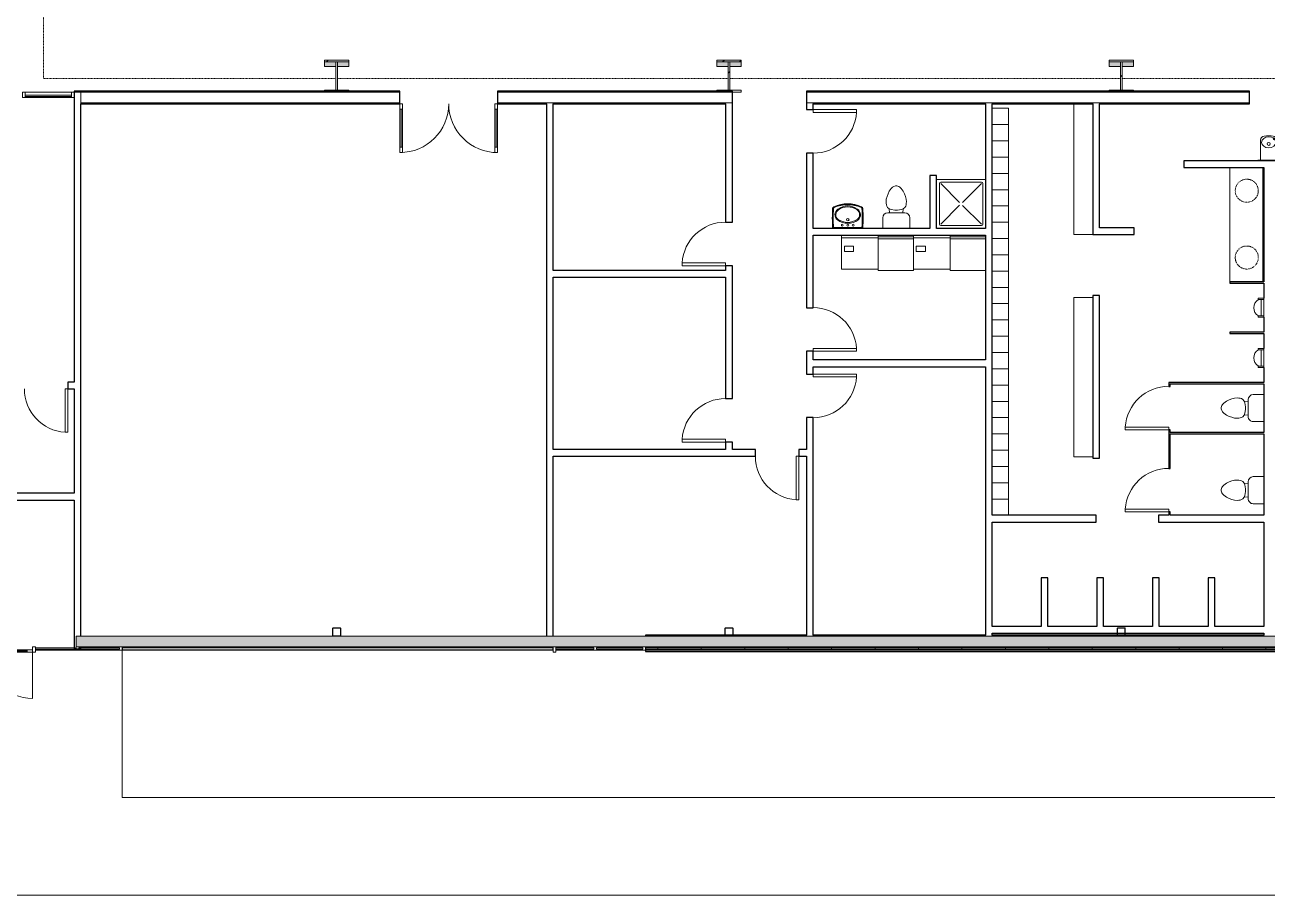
# Model space of a CAD drawing. Header units: inches. Extents: x 20541 to 27285, y -26063 to -19045.
# Drawn here: x 24590 to 25505, y -22952 to -22311 of the extents above; entities that cross this region are included whole.
import ezdxf

# ---------------------------------------------------------------- set-up
doc = ezdxf.new("R2010")
doc.units = ezdxf.units.IN
doc.header["$MEASUREMENT"] = 0
doc.linetypes.add('Dash 1_16_', pattern=[0.125, 0.0625, -0.0625])
doc.linetypes.add('Dash dot dot', pattern=[0.8125, 0.25, -0.1875, 0, -0.1875, 0, -0.1875])
for name, color, linetype, lineweight in [('A-DETL', 90, 'Continuous', 9), ('A-DOOR', 31, 'Continuous', 9), ('A-DOOR-GLAZ', 31, 'Continuous', 15), ('A-GLAZ-CURT', 52, 'Continuous', 9), ('A-GLAZ-CWMG', 51, 'Continuous', 9), ('A-WALL', 113, 'Continuous', 9), ('A-WALL-PATT', 111, 'Continuous', 25), ('C-TOPO', 7, 'Continuous', 9), ('I-FURN', 30, 'Continuous', 9), ('I-WALL', 2, 'Continuous', 9), ('L-SITE-WALL', 31, 'Continuous', 9), ('P-SANR-FIXT', 6, 'Continuous', 9), ('Q-CASE', 31, 'Continuous', 9), ('Q-SPCQ', 91, 'Continuous', 9), ('S-BEAM', 12, 'Continuous', 9), ('S-COLS', 52, 'Continuous', 9)]:
    doc.layers.add(name, color=color, linetype=linetype, lineweight=lineweight)
pattern_1 = [(45, (0, 0), (-25.342707, 25.342707), []), (45, (0, 38.4), (-25.342707, 25.342707), [])]

# ---------------------------------------------------------------- blocks, each defined once
blk = doc.blocks.new('HSS-Hollow Structural Section-Column - HSS6X6X1_4-V6-Site Plan - Phase 1')
at = {"layer": 'S-COLS', "lineweight": 15}
for p, q in [((-3, 2.534), (-3, -2.534)), ((-2.767, -2.534), (-2.767, 2.534)), ((2.534, 3), (-2.534, 3)), ((-2.534, 2.767), (2.534, 2.767)), ((2.767, 2.534), (2.767, -2.534)), ((3, -2.534), (3, 2.534)), ((2.534, -2.767), (-2.534, -2.767)), ((-2.534, -3), (2.534, -3))]:
    blk.add_line(p, q, dxfattribs=at)
for centre, radius, start, end in [((-2.534, 2.534), 0.466, 90, 180), ((-2.534, 2.534), 0.233, 90, 180), ((2.534, 2.534), 0.466, 360, 90), ((2.534, 2.534), 0.233, 0, 90), ((-2.534, -2.534), 0.466, 180, 270), ((-2.534, -2.534), 0.233, 180, 270), ((2.534, -2.534), 0.466, 270, 360), ((2.534, -2.534), 0.233, 270, 360)]:
    blk.add_arc(centre, radius, start, end, dxfattribs=at)
blk = doc.blocks.new('HSS-Hollow Structural Section-Column - HSS6X6X1_4-V7-Site Plan - Phase 1')
at = {"layer": 'S-COLS', "lineweight": 15}
for p, q in [((-3, 2.534), (-3, -2.534)), ((-2.767, -2.534), (-2.767, 2.534)), ((2.534, 3), (-2.534, 3)), ((-2.534, 2.767), (2.534, 2.767)), ((2.767, 2.534), (2.767, -2.534)), ((3, -2.534), (3, 2.534)), ((2.534, -2.767), (-2.534, -2.767)), ((-2.534, -3), (2.534, -3))]:
    blk.add_line(p, q, dxfattribs=at)
for centre, radius, start, end in [((-2.534, 2.534), 0.466, 90, 180), ((-2.534, 2.534), 0.233, 90, 180), ((2.534, 2.534), 0.466, 360, 90), ((2.534, 2.534), 0.233, 0, 90), ((-2.534, -2.534), 0.466, 180, 270), ((-2.534, -2.534), 0.233, 180, 270), ((2.534, -2.534), 0.466, 270, 360), ((2.534, -2.534), 0.233, 270, 360)]:
    blk.add_arc(centre, radius, start, end, dxfattribs=at)
blk = doc.blocks.new('HSS-Hollow Structural Section-Column - HSS6X6X1_4-V8-Site Plan - Phase 1')
at = {"layer": 'S-COLS'}
h = blk.add_hatch(dxfattribs=at)
h.set_pattern_fill('FP_5', color=256, style=0, pattern_type=2)
h.set_pattern_definition([(225, (25397.39, -22758.053), (25.342707, -25.342707), []), (225, (25397.39, -22796.453), (25.342707, -25.342707), [])])
h.paths.add_polyline_path([(-2.53, 3), (-2.86, 2.86), (-3, 2.53), (-2.7, 2.7)], flags=0)
h.paths.add_polyline_path([(2.53, 3), (-2.53, 3), (-2.53, 2.77), (2.53, 2.77)], flags=0)
h.paths.add_polyline_path([(2.53, 3), (2.7, 2.7), (3, 2.53), (2.86, 2.86)], flags=0)
h.paths.add_polyline_path([(3, -2.53), (2.7, -2.7), (2.53, -3), (2.86, -2.86)], flags=0)
h.paths.add_polyline_path([(2.77, 2.53), (2.77, -2.53), (3, -2.53), (3, 2.53)], flags=0)
h.paths.add_polyline_path([(-3, -2.53), (-2.86, -2.86), (-2.53, -3), (-2.7, -2.7)], flags=0)
h.paths.add_polyline_path([(-3, 2.53), (-3, -2.53), (-2.77, -2.53), (-2.77, 2.53)], flags=0)
h.paths.add_polyline_path([(2.53, -2.77), (-2.53, -2.77), (-2.53, -3), (2.53, -3)], flags=0)
at = {"layer": 'S-COLS', "lineweight": 15}
for p, q in [((-3, 2.53), (-3, -2.53)), ((-2.77, -2.53), (-2.77, 2.53)), ((2.53, 3), (-2.53, 3)), ((-2.53, 2.77), (2.53, 2.77)), ((2.77, 2.53), (2.77, -2.53)), ((3, -2.53), (3, 2.53)), ((2.53, -2.77), (-2.53, -2.77)), ((-2.53, -3), (2.53, -3))]:
    blk.add_line(p, q, dxfattribs=at)
for centre, radius, start, end in [((-2.53, 2.53), 0.466, 90, 180), ((-2.53, 2.53), 0.233, 90, 180), ((2.53, 2.53), 0.466, 360, 90), ((2.53, 2.53), 0.233, 0, 90), ((-2.53, -2.53), 0.466, 180, 270), ((-2.53, -2.53), 0.233, 180, 270), ((2.53, -2.53), 0.466, 270, 360), ((2.53, -2.53), 0.233, 270, 360)]:
    blk.add_arc(centre, radius, start, end, dxfattribs=at)
blk = doc.blocks.new('Single-Flush - 32_ x 84_-460923-Site Plan - Phase 1')
at = {"layer": 'A-DOOR', "lineweight": 13}
for p, q in [((14, -2.5), (14, -34.5)), ((16, -2.5), (14, -2.5)), ((16, -2.5), (16, -34.5)), ((16, -34.5), (14, -34.5))]:
    blk.add_line(p, q, dxfattribs=at)
at = {"layer": 'A-DOOR'}
blk.add_arc((16, -2.5), 32.07, 180, 266.42413, dxfattribs=at)
blk = doc.blocks.new('Locker-Double Stacked - 12_ x 12_-489636-Site Plan - Phase 1')
at = {"layer": 'I-FURN'}
for p, q in [((6, 6), (-6, 6)), ((-6, 6), (-6, -6)), ((6, -6), (6, 6)), ((-6, -6), (6, -6))]:
    blk.add_line(p, q, dxfattribs=at)
blk = doc.blocks.new('Furniture 3 - Furniture 1-489597-Site Plan - Phase 1')
at = {"layer": 'I-FURN'}
for p, q in [((25345.99, -22499.47), (25345.99, -22617.08)), ((25359.99, -22499.47), (25345.99, -22499.47)), ((25345.99, -22617.08), (25359.99, -22617.08))]:
    blk.add_line(p, q, dxfattribs=at)
blk = doc.blocks.new('Toilet-Domestic-3D - Toilet-Domestic-3D-489637-Site Plan - Phase 1')
at = {"layer": 'P-SANR-FIXT'}
for p, q in [((-5.13, 8), (-3.74, 10)), ((-3.74, 10), (-2.74, 11)), ((-2.74, 11), (-1.87, 11.5)), ((-1.87, 11.5), (-0.5, 12)), ((-0.5, 12), (0.5, 12)), ((0.5, 12), (1.87, 11.5)), ((1.87, 11.5), (2.74, 11)), ((2.74, 11), (3.74, 10)), ((3.74, 10), (5.13, 8)), ((-7.5, 0), (-7.33, 1.99)), ((-7.33, 1.99), (-6.79, 4)), ((-6.79, 4), (-6.06, 6)), ((-6.06, 6), (-5.13, 8)), ((5.13, 8), (6.06, 6)), ((6.06, 6), (6.79, 4)), ((6.79, 4), (7.33, 1.99)), ((7.33, 1.99), (7.5, 0)), ((-7.41, -1), (-7.5, 0)), ((-7.24, -2), (-7.41, -1)), ((-6.97, -3), (-7.24, -2)), ((-6.4, -4), (-6.97, -3)), ((-5.21, -5), (-6.4, -4)), ((6.25, -8.02), (-6.25, -8.02)), ((-3.84, -5.5), (-5.21, -5)), ((-4.86, -8.02), (-5.21, -5)), ((-1, -6), (-3.84, -5.5)), ((1, -6), (-1, -6)), ((3.84, -5.5), (1, -6)), ((5.21, -5), (3.84, -5.5)), ((4.86, -8.02), (5.21, -5)), ((6.4, -4), (5.21, -5)), ((6.97, -3), (6.4, -4)), ((7.24, -2), (6.97, -3)), ((7.41, -1), (7.24, -2)), ((7.5, 0), (7.41, -1)), ((-9.98, -11.75), (-9.98, -19.48)), ((9.98, -19.48), (9.98, -11.75))]:
    blk.add_line(p, q, dxfattribs=at)
for centre, start, end in [((-6.25, -11.75), 90, 180), ((6.25, -11.75), 0, 90)]:
    blk.add_arc(centre, 3.73, start, end, dxfattribs=at)
blk = doc.blocks.new('Single-Flush - 32_ x 84_-489638-Site Plan - Phase 1')
at = {"layer": 'A-DOOR', "lineweight": 13}
for p, q in [((14, -0.5), (14, -32.5)), ((16, -0.5), (14, -0.5)), ((16, -0.5), (16, -32.5)), ((16, -32.5), (14, -32.5))]:
    blk.add_line(p, q, dxfattribs=at)
at = {"layer": 'A-DOOR'}
blk.add_arc((16, -0.5), 32.07, 180, 266.42413, dxfattribs=at)
blk = doc.blocks.new('Furniture 4 - Furniture 1-489626-Site Plan - Phase 1')
at = {"layer": 'I-FURN'}
for p, q in [((25345.99, -22494.68), (25345.99, -22591.05)), ((25345.99, -22591.05), (25359.99, -22591.05))]:
    blk.add_line(p, q, dxfattribs=at)
blk = doc.blocks.new('Vanity Counter Top w 2 Round Sink Holes - 72_-489639-Site Plan - Phase 1')
at = {"layer": 'Q-CASE', "lineweight": 13}
for p, q in [((-52.26, 25), (32.02, 25)), ((-52.26, 0.75), (32.02, 0.75))]:
    blk.add_line(p, q, dxfattribs=at)
at = {"layer": 'Q-CASE', "linetype": 'Dash dot dot'}
for centre, start, end in [((-34.26, 12.5), 360, 180), ((14.99, 12.5), 360, 180), ((-34.26, 12.5), 180, 0), ((14.99, 12.5), 180, 0)]:
    blk.add_arc(centre, 8.5, start, end, dxfattribs=at)
blk = doc.blocks.new('Single-Flush - 32_ x 84_-489871-Site Plan - Phase 1')
at = {"layer": 'A-DOOR', "lineweight": 13}
for p, q in [((14, 2.5), (14, 34.5)), ((16, 34.5), (14, 34.5)), ((16, 2.5), (16, 34.5)), ((16, 2.5), (14, 2.5))]:
    blk.add_line(p, q, dxfattribs=at)
at = {"layer": 'A-DOOR'}
blk.add_arc((16, 2.5), 32.07, 93.57587, 180, dxfattribs=at)
blk = doc.blocks.new('Urinal-Wall-3D - Urinal-Wall-3D-492330-Site Plan - Phase 1')
at = {"layer": 'P-SANR-FIXT'}
for p, q in [((-11.29, 2.5), (-11.29, 6.5)), ((-11.29, 6.5), (-10.29, 6.5)), ((-10.29, 2.5), (-11.29, 2.5)), ((-10.29, 6.5), (-10.29, 2.5)), ((1.71, 4.35), (-10.29, 4.35)), ((-10.29, 4.35), (-10.29, 2.5)), ((-10.29, 2.5), (1.71, 2.5)), ((2.73, 6.5), (1.71, 6.5)), ((1.71, 6.5), (1.71, 2.5)), ((1.71, 2.5), (1.71, 4.35)), ((1.71, 2.5), (2.73, 2.5)), ((2.73, 2.5), (2.73, 6.5))]:
    blk.add_line(p, q, dxfattribs=at)
blk.add_arc((-4.29, 2.89), 7, 31.00272, 148.99728, dxfattribs=at)
blk = doc.blocks.new('Drinking_Fountain-Haws_Corporation-Wall_Mounted_1119 - 1119-477162-Site Plan - Phase 1')
at = {"layer": 'P-SANR-FIXT'}
for p, q in [((13.07, 19.62), (13.07, 4.82)), ((25.07, 4.82), (25.07, 19.62)), ((29.07, 13.87), (29.07, 4.82)), ((41.07, 4.82), (41.07, 13.87)), ((43.07, 4.82), (11.07, 4.82)), ((11.07, 4.82), (11.07, 4.32)), ((43.07, 4.32), (43.07, 4.82))]:
    blk.add_line(p, q, dxfattribs=at)
for centre, radius in [((22.94, 20.67), 0.625), ((19.07, 16.82), 1.13), ((35.07, 11.07), 1.13), ((38.94, 14.94), 0.625)]:
    blk.add_circle(centre, radius, dxfattribs=at)
for centre, radius, start, end in [((16.07, 19.62), 3, 97.57756, 180), ((19.07, -2.93), 25.75, 82.42244, 97.57756), ((22.07, 19.62), 3, 360, 82.42244), ((32.07, 13.87), 3, 97.57756, 180), ((35.07, -8.68), 25.75, 82.42244, 97.57756), ((38.07, 13.87), 3, 360, 82.42244)]:
    blk.add_arc(centre, radius, start, end, dxfattribs=at)
for centre, ratio in [((19.07, 17.95), 0.786373), ((35.07, 12.2), 0.786365)]:
    blk.add_ellipse(centre, major_axis=(-5.25, 0), ratio=ratio, dxfattribs=at)
blk = doc.blocks.new('Double-Glass 1 - 72_ x 96_-618616-Site Plan - Phase 1')
at = {"layer": 'A-DOOR', "lineweight": 13}
for p, q in [((-36.02, 36.78), (-36.02, 40.78)), ((-36.02, 40.78), (-34, 40.78)), ((-36.02, 36.78), (-34, 36.78)), ((-34, 36.78), (-34, 40.78)), ((34, 36.78), (34, 40.78)), ((36, 40.78), (34, 40.78)), ((34, 36.78), (36, 36.78)), ((36, 36.78), (36, 40.78)), ((-36.02, 8.78), (-34, 8.78)), ((-36.02, 4.78), (-36.02, 8.78)), ((-36.02, 4.78), (-34, 4.78)), ((-34, 4.78), (-34, 8.78)), ((36, 8.78), (34, 8.78)), ((34, 4.78), (34, 8.78)), ((36, 4.78), (34, 4.78)), ((36, 4.78), (36, 8.78))]:
    blk.add_line(p, q, dxfattribs=at)
at = {"layer": 'A-DOOR'}
for p, q in [((-36.02, 8.78), (-36.02, 36.78)), ((-34, 8.78), (-34, 36.78)), ((34, 8.78), (34, 36.78)), ((36, 8.78), (36, 36.78))]:
    blk.add_line(p, q, dxfattribs=at)
for centre, radius, start, end in [((-36.02, 4.78), 36, 360, 90), ((36, 4.76), 36.02, 90, 179.96662)]:
    blk.add_arc(centre, radius, start, end, dxfattribs=at)
at = {"layer": 'A-DOOR-GLAZ'}
for p, q in [((-35, 36.78), (-35, 8.78)), ((35, 8.78), (35, 36.78))]:
    blk.add_line(p, q, dxfattribs=at)
blk = doc.blocks.new('System Panel - Glazed-706747-Site Plan - Phase 1')
at = {"layer": 'A-GLAZ-CURT'}
for p, q in [((15, -0.25), (-15, -0.25)), ((-15, -0.25), (-15, -1.25)), ((-15, -1.25), (-15, -0.25)), ((15, -0.25), (-15, -0.25)), ((-15, -1.25), (15, -1.25)), ((-15, -1.25), (13.53, -1.25)), ((15, -1.25), (15, -0.25)), ((15, -0.25), (15, -0.5))]:
    blk.add_line(p, q, dxfattribs=at)
blk = doc.blocks.new('Door_Single_Storefront - one-670102-Site Plan - Phase 1')
at = {"layer": 'A-DOOR'}
for p, q in [((-18, 36), (-18, 0)), ((-14, 2), (-18, 2)), ((-18, 2), (-18, 0.25)), ((-18, 0.25), (-14, 0.25)), ((-14, 0.25), (-14, 2)), ((-14, 2), (14, 2)), ((14, 1.5), (-14, 1.5)), ((-14, 1.5), (-14, 0.75)), ((-14, 0.75), (14, 0.75)), ((14, 0.25), (-14, 0.25)), ((18, 2), (14, 2)), ((14, 2), (14, 0.25)), ((14, 0.75), (14, 1.5)), ((14, 0.25), (18, 0.25)), ((18, 0.25), (18, 2))]:
    blk.add_line(p, q, dxfattribs=at)
blk.add_arc((-18, 0), 36, 360, 90, dxfattribs=at)
blk = doc.blocks.new('Rectangular Mullion - Rectangular Mullion 1-592303-Site Plan - Phase 1')
at = {"layer": 'A-GLAZ-CWMG', "lineweight": 13}
for p, q in [((-1, 2), (1, 2)), ((-1, -2), (-1, 2)), ((1, 2), (1, -2)), ((1, -2), (-1, -2))]:
    blk.add_line(p, q, dxfattribs=at)
blk = doc.blocks.new('System Panel - Glazed-V15-Site Plan - Phase 1')
at = {"layer": 'A-GLAZ-CURT'}
for p, q in [((15, -0.25), (-15, -0.25)), ((-15, -0.25), (-15, -1.25)), ((-15, -0.5), (-15, -0.25)), ((15, -0.25), (-15, -0.25)), ((-15, -1.25), (15, -1.25)), ((-13.5, -1.25), (15, -1.25)), ((15, -1.25), (15, -0.25)), ((15, -0.25), (15, -1.25))]:
    blk.add_line(p, q, dxfattribs=at)
blk = doc.blocks.new('Girt_C - 8_D-707918-Site Plan - Phase 1')
at = {"layer": 'S-BEAM'}
for points in [[(26247.33, -22761.24), (26266.27, -22761.15), (26266.27, -22761.05), (24627.39, -22761.15), (24627.39, -22761.24), (26219.29, -22761.24)], [(26219.29, -22768.87), (26266.27, -22768.87), (26266.27, -22761.24), (24627.39, -22761.24), (24627.39, -22768.87), (26163.21, -22768.87)], [(26219.29, -22769.05), (26266.27, -22768.96), (26266.27, -22768.87), (24627.39, -22768.96), (24627.39, -22768.99), (26163.21, -22769.05)]]:
    blk.add_hatch(color=256, dxfattribs=at).paths.add_polyline_path(points, flags=0)
for p, q in [((24816.86, -22761.05), (24627.39, -22761.05)), ((24627.39, -22761.24), (24627.39, -22761.15)), ((24627.39, -22768.87), (24627.39, -22761.24)), ((25105.86, -22761.05), (24821.92, -22761.05)), ((25394.86, -22761.05), (25110.92, -22761.05)), ((25683.86, -22761.05), (25399.92, -22761.05)), ((24627.39, -22768.96), (24627.39, -22768.87)), ((24627.39, -22769.05), (26266.27, -22769.05))]:
    blk.add_line(p, q, dxfattribs=at)
blk = doc.blocks.new('System Panel - Glazed-706675-Site Plan - Phase 1')
at = {"layer": 'A-GLAZ-CURT'}
for p, q in [((17, -0.25), (-17, -0.25)), ((-17, -0.25), (-17, -1.25)), ((-17, -1.25), (-17, -0.25)), ((17, -0.25), (-17, -0.25)), ((-17, -1.25), (17, -1.25)), ((-17, -1.25), (17, -1.25)), ((17, -1.25), (17, -0.25)), ((17, -0.25), (17, -1.25))]:
    blk.add_line(p, q, dxfattribs=at)
blk = doc.blocks.new('Rectangular Mullion - Rectangular Mullion 1-592574-Site Plan - Phase 1')
at = {"layer": 'A-GLAZ-CWMG', "lineweight": 13}
for p, q in [((-2, 2), (0, 2)), ((-2, -2), (-2, 2)), ((0, 2), (0, -2)), ((0, -2), (-2, -2))]:
    blk.add_line(p, q, dxfattribs=at)
blk = doc.blocks.new('System Panel - Glazed-706159-Site Plan - Phase 1')
at = {"layer": 'A-GLAZ-CURT'}
for p, q in [((14, -0.25), (-14, -0.25)), ((-14, -0.25), (-14, -1.25)), ((-14, -1.25), (-14, -0.25)), ((14, -0.25), (-14, -0.25)), ((-14, -1.25), (14, -1.25)), ((-14, -1.25), (14, -1.25)), ((14, -1.25), (14, -0.25)), ((14, -0.25), (14, -1.25))]:
    blk.add_line(p, q, dxfattribs=at)
blk = doc.blocks.new('Basic Wall _ arcoPlus - 547 - ___-609905-Site Plan - Phase 1')
at = {"layer": 'A-WALL'}
for p, q in [((24661.39, -22769.76), (24661.39, -22769.4)), ((24978.89, -22769.4), (24661.39, -22769.4)), ((24661.39, -22769.4), (24978.89, -22769.4)), ((24661.39, -22769.46), (24661.39, -22769.76)), ((24661.39, -22769.76), (24661.39, -22769.46)), ((24661.39, -22769.46), (24661.39, -22769.69)), ((24661.39, -22769.46), (24978.89, -22769.46)), ((24661.39, -22769.46), (24978.89, -22769.46)), ((24661.39, -22769.69), (24661.39, -22769.76)), ((24661.39, -22769.69), (24978.89, -22769.69)), ((24661.39, -22769.69), (24978.89, -22769.69)), ((24661.39, -22769.76), (24978.89, -22769.76)), ((24661.39, -22769.76), (24978.89, -22769.76)), ((24661.39, -22769.77), (24661.39, -22771.34)), ((24661.39, -22771.34), (24661.39, -22769.77)), ((24661.39, -22771.53), (24661.39, -22771.4)), ((24661.39, -22771.4), (24661.39, -22771.47)), ((24661.39, -22771.4), (24978.89, -22771.4)), ((24661.39, -22771.4), (24978.89, -22771.4)), ((24978.89, -22769.69), (24978.89, -22769.46)), ((24978.89, -22769.46), (24978.89, -22769.76)), ((24978.89, -22769.76), (24978.89, -22769.46)), ((24978.89, -22769.77), (24978.89, -22771.34)), ((24978.89, -22771.34), (24978.89, -22769.77)), ((24661.39, -22771.47), (24978.89, -22771.47)), ((24661.39, -22771.47), (24978.89, -22771.47)), ((24661.39, -22771.53), (24978.89, -22771.53)), ((24661.39, -22771.53), (24978.89, -22771.53))]:
    blk.add_line(p, q, dxfattribs=at)
blk = doc.blocks.new('Sink-Bathroom-Kohler-Pinoir-2035-8 - Vitreous_China-0-White-670431-Site Plan - Phase 1')
at = {"layer": 'P-SANR-FIXT'}
for p, q in [((25184.77, -22460.55), (25184.77, -22460.06)), ((25185.03, -22460.05), (25185.03, -22460.55)), ((25185.44, -22460.55), (25185.44, -22460.03)), ((25195.89, -22460.03), (25185.44, -22460.03)), ((25185.44, -22460.22), (25195.89, -22460.2)), ((25206.34, -22460.03), (25195.89, -22460.03)), ((25195.89, -22460.2), (25206.34, -22460.22)), ((25206.34, -22460.03), (25206.34, -22460.55)), ((25206.75, -22460.55), (25206.75, -22460.05)), ((25207.01, -22460.06), (25207.01, -22460.55)), ((25207.01, -22460.55), (25184.77, -22460.55))]:
    blk.add_line(p, q, dxfattribs=at)
for centre, radius, start, end in [((25291.12, -22453.02), 106.58, 176.21831, 183.7835), ((25186.32, -22445.99), 1.54, 113.96045, 180.03452), ((25291.12, -22453.02), 106.33, 176.21351, 183.78805), ((25186.32, -22445.99), 1.29, 113.98765, 180.39647), ((25291.12, -22453.02), 105.91, 176.20455, 183.79545), ((25186.32, -22445.99), 0.875, 114.05534, 181.29272), ((25195.89, -22467.85), 25.41, 66.33023, 113.67416), ((25195.89, -22467.85), 25.15, 66.33023, 113.67265), ((25195.89, -22467.85), 24.74, 66.33023, 113.66977), ((25191.38, -22450.5), 4.9, 123.55144, 230.63664), ((25191.38, -22450.5), 4.26, 123.35585, 230.42253), ((25195.89, -22456.26), 12.2, 53.76827, 126.23173), ((25195.89, -22456.26), 11.57, 53.69309, 126.30691), ((25200.4, -22450.5), 4.26, 309.57747, 56.64415), ((25200.4, -22450.5), 4.9, 309.36336, 56.44856), ((25205.48, -22445.98), 0.862, 358.07827, 66.33023), ((25205.48, -22445.98), 1.28, 359.09648, 66.33023), ((25205.48, -22445.98), 1.53, 359.50574, 66.33023), ((25100.66, -22453.02), 105.91, 356.20455, 3.79545), ((25100.66, -22453.02), 106.33, 356.21195, 3.78539), ((25100.66, -22453.02), 106.58, 356.2165, 3.78002), ((25195.89, -22443.97), 12.82, 233.57252, 306.42748), ((25195.89, -22443.97), 12.18, 233.65076, 306.34924), ((25191.89, -22458.23), 0.692, 0, 180), ((25191.89, -22458.23), 0.692, 180, 0), ((25195.89, -22454.18), 0.934, 0, 180), ((25195.89, -22454.18), 0.934, 180, 0), ((25195.89, -22458.24), 0.69, 0, 180), ((25195.89, -22458.24), 0.69, 180, 0), ((25199.89, -22458.24), 0.69, 0, 180), ((25199.89, -22458.24), 0.69, 180, 0)]:
    blk.add_arc(centre, radius, start, end, dxfattribs=at)
blk = doc.blocks.new('Shower Base-3D - 36_ x 36_-670432-Site Plan - Phase 1')
at = {"layer": 'P-SANR-FIXT'}
for p, q in [((18, 18), (-18, 18)), ((-16, -15), (-16, 15)), ((-15, 16), (15, 16)), ((-1.12, 1), (-15, 15)), ((0.97, 1.14), (15, 15)), ((16, 15), (16, -15)), ((-1.13, -0.98), (-15, -15)), ((1.01, -1.11), (15, -15)), ((15, -16), (-15, -16))]:
    blk.add_line(p, q, dxfattribs=at)
for centre, start, end in [((-15, 15), 90, 180), ((15, 15), 360, 90), ((-15, -15), 180, 270), ((15, -15), 270, 0)]:
    blk.add_arc(centre, 1, start, end, dxfattribs=at)
blk = doc.blocks.new('Washing Machine - 26_x26_ - Private-670433-Site Plan - Phase 1')
at = {"layer": 'P-SANR-FIXT'}
for p, q in [((1.3125, 13), (1.3125, -13)), ((2.59375, 13), (2.59375, -13)), ((26, 13), (26, -13)), ((1.3125, -13), (0, -13)), ((26, -13), (25, -13))]:
    blk.add_line(p, q, dxfattribs=at)
blk = doc.blocks.new('Dryer - 27_ x 25_ x 35_-670434-Site Plan - Phase 1')
at = {"layer": 'Q-SPCQ'}
for p, q in [((1.42, 0.11), (28.42, 0.11)), ((1.42, -23.58), (1.42, 0.11)), ((28.42, 0.11), (28.42, -23.58)), ((19.67, -12.89), (26.42, -12.89)), ((19.67, -16.89), (19.67, -12.89)), ((19.67, -16.89), (26.42, -16.89)), ((26.42, -16.89), (26.42, -12.89)), ((1.42, -22.89), (28.42, -22.89))]:
    blk.add_line(p, q, dxfattribs=at)
blk = doc.blocks.new('Washing Machine - 26_x26_ - Private-V19-Site Plan - Phase 1')
at = {"layer": 'P-SANR-FIXT'}
for p, q in [((0, 13), (1.3125, 13)), ((1.3125, 13), (1.3125, -13)), ((2.59375, 13), (2.59375, -13)), ((25, 13), (26, 13)), ((26, 13), (26, -13)), ((1.3125, -13), (0, -13)), ((26, -13), (25, -13))]:
    blk.add_line(p, q, dxfattribs=at)
blk = doc.blocks.new('Dryer - 27_ x 25_ x 35_-V20-Site Plan - Phase 1')
at = {"layer": 'Q-SPCQ'}
for p, q in [((1.42, 0.11), (28.42, 0.11)), ((1.42, -23.58), (1.42, 0.11)), ((28.42, 0.11), (28.42, -24.89)), ((19.67, -12.89), (26.42, -12.89)), ((19.67, -16.89), (19.67, -12.89)), ((19.67, -16.89), (26.42, -16.89)), ((26.42, -16.89), (26.42, -12.89)), ((1.42, -22.89), (28.42, -22.89))]:
    blk.add_line(p, q, dxfattribs=at)
blk = doc.blocks.new('System Panel - Glazed-674064-Site Plan - Phase 1')
at = {"layer": 'A-GLAZ-CURT'}
for p, q in [((17, 1.25), (-17, 1.25)), ((-17, 1.25), (-17, 0.25)), ((-17, 0.25), (-17, 1.25)), ((17, 1.25), (-17, 1.25)), ((-17, 0.25), (17, 0.25)), ((-17, 0.25), (17, 0.25)), ((17, 0.25), (17, 1.25)), ((17, 1.25), (17, 0.25))]:
    blk.add_line(p, q, dxfattribs=at)
blk = doc.blocks.new('Rectangular Mullion - Rectangular Mullion 1-674073-Site Plan - Phase 1')
at = {"layer": 'A-GLAZ-CWMG'}
for p, q in [((24589.89, -22360.05), (24623.89, -22360.05)), ((24589.89, -22364.05), (24623.89, -22364.05))]:
    blk.add_line(p, q, dxfattribs=at)
blk = doc.blocks.new('Rectangular Mullion - Rectangular Mullion 1-674078-Site Plan - Phase 1')
at = {"layer": 'A-GLAZ-CWMG', "lineweight": 13}
for p, q in [((0, 2), (-2, 2)), ((-2, 2), (-2, -2)), ((0, -2), (0, 2)), ((-2, -2), (0, -2))]:
    blk.add_line(p, q, dxfattribs=at)
blk = doc.blocks.new('Rectangular Mullion - Rectangular Mullion 1-674079-Site Plan - Phase 1')
at = {"layer": 'A-GLAZ-CWMG', "lineweight": 13}
for p, q in [((-1, 2), (1, 2)), ((-1, -2), (-1, 2)), ((1, 2), (1, -2)), ((1, -2), (-1, -2))]:
    blk.add_line(p, q, dxfattribs=at)

msp = doc.modelspace()

# ---------------------------------------------------------------- hatches: boundary and pattern name
at = {"layer": 'A-WALL-PATT', "lineweight": 9}
h = msp.add_hatch(dxfattribs=at)
h.set_pattern_fill('FP_8', color=256, style=0, pattern_type=2)
h.set_pattern_definition([(0, (0, 0), (81.92, 20.48), [3.379, -58.061, 3.379, -58.061, -327.68]), (0, (0, 0), (81.92, 20.48), [-122.88, 3.379, -119.501, 3.379, -58.061, -143.36]), (0, (0, 0), (81.92, 20.48), [-307.2, 3.379, -37.581, 3.379, -99.021]), (120, (30.72, 10.24), (-58.6962, 60.704801), [3.379, -58.061, 3.379, -58.061, -327.68]), (120, (30.72, 10.24), (-58.6962, 60.704801), [-122.88, 3.379, -119.501, 3.379, -58.061, -143.36]), (120, (30.72, 10.24), (-58.6962, 60.704801), [-307.2, 3.379, -37.581, 3.379, -99.021]), (240, (40.96, 51.2), (-23.2238, -81.184801), [3.379, -58.061, 3.379, -58.061, -327.68]), (240, (40.96, 51.2), (-23.2238, -81.184801), [-122.88, 3.379, -119.501, 3.379, -58.061, -143.36]), (240, (40.96, 51.2), (-23.2238, -81.184801), [-307.2, 3.379, -37.581, 3.379, -99.021])])
h.paths.add_polyline_path([(25721.39, -22368.68), (25721.39, -22368.05), (25647.39, -22368.05), (25647.39, -22368.68), (25714.59, -22368.68)], flags=0)
h.paths.add_polyline_path([(25642.39, -22368.68), (25642.39, -22368.05), (25563.89, -22368.05), (25563.89, -22368.68), (25602.43, -22368.68)], flags=0)
h.paths.add_polyline_path([(25491.89, -22368.68), (25491.89, -22368.05), (25381.39, -22368.05), (25381.39, -22368.68), (25490.28, -22368.68)], flags=0)
h.paths.add_polyline_path([(25376.39, -22368.68), (25376.39, -22368.05), (25302.39, -22368.05), (25302.39, -22368.68)], flags=0)
h.paths.add_polyline_path([(25297.39, -22368.68), (25297.39, -22368.05), (25170.39, -22368.05), (25170.39, -22368.68), (25265.97, -22368.68)], flags=0)
h.paths.add_polyline_path([(25105.89, -22368.68), (25105.89, -22368.05), (24978.89, -22368.05), (24978.89, -22368.68), (25041.65, -22368.68)], flags=0)
h.paths.add_polyline_path([(24973.89, -22368.68), (24973.89, -22368.05), (24937.89, -22368.05), (24937.89, -22368.68)], flags=0)
h.paths.add_polyline_path([(24865.89, -22368.68), (24865.89, -22368.05), (24630.89, -22368.05), (24630.89, -22368.68)], flags=0)
h = msp.add_hatch(dxfattribs=at)
h.set_pattern_fill('FP_7', color=256, style=0, pattern_type=2)
h.set_pattern_definition([(0, (0, 0), (0, 32), []), (90, (0, 0), (-32, 2e-15), [])])
h.paths.add_polyline_path([(25153.81, -22770.8), (25671.89, -22770.8), (25671.89, -22769.8), (25046.89, -22769.8), (25046.89, -22770.8)], flags=0)
at = {"layer": 'S-COLS'}
h = msp.add_hatch(dxfattribs=at)
h.set_pattern_fill('FP_1', color=256, style=0, pattern_type=2)
h.set_pattern_definition(pattern_1)
h.paths.add_polyline_path([(24828.39, -22337.8), (24828.39, -22336.55), (24810.39, -22336.55), (24810.39, -22337.8)], flags=0)
h = msp.add_hatch(color=256, dxfattribs=at)
h.paths.add_polyline_path([(24818.77, -22341.31), (24818.77, -22337.8), (24810.39, -22337.8), (24810.39, -22341.31)], flags=0)
h.paths.add_polyline_path([(24828.39, -22341.31), (24828.39, -22337.8), (24820.02, -22337.8), (24820.02, -22341.31)], flags=0)
h = msp.add_hatch(dxfattribs=at)
h.set_pattern_fill('FP_1', color=256, style=0, pattern_type=2)
h.set_pattern_definition(pattern_1)
h.paths.add_polyline_path([(25117.39, -22337.8), (25117.39, -22336.55), (25099.39, -22336.55), (25099.39, -22337.8)], flags=0)
h = msp.add_hatch(color=256, dxfattribs=at)
h.paths.add_polyline_path([(25107.77, -22341.31), (25107.77, -22337.8), (25099.39, -22337.8), (25099.39, -22341.31)], flags=0)
h.paths.add_polyline_path([(25117.39, -22341.31), (25117.39, -22337.8), (25109.02, -22337.8), (25109.02, -22341.31)], flags=0)
h = msp.add_hatch(dxfattribs=at)
h.set_pattern_fill('FP_1', color=256, style=0, pattern_type=2)
h.set_pattern_definition(pattern_1)
h.paths.add_polyline_path([(25109.02, -22358.8), (25109.02, -22337.8), (25107.77, -22337.8), (25107.77, -22358.8)], flags=0)
h = msp.add_hatch(color=256, dxfattribs=at)
h.paths.add_polyline_path([(25396.77, -22341.31), (25396.77, -22337.8), (25388.39, -22337.8), (25388.39, -22341.31)], flags=0)
h.paths.add_polyline_path([(25406.39, -22341.31), (25406.39, -22337.8), (25398.02, -22337.8), (25398.02, -22341.31)], flags=0)
h = msp.add_hatch(dxfattribs=at)
h.set_pattern_fill('FP_1', color=256, style=0, pattern_type=2)
h.set_pattern_definition(pattern_1)
h.paths.add_polyline_path([(25398.02, -22358.8), (25398.02, -22337.8), (25396.77, -22337.8), (25396.77, -22358.8)], flags=0)
h = msp.add_hatch(dxfattribs=at)
h.set_pattern_fill('FP_1', color=256, style=0, pattern_type=2)
h.set_pattern_definition(pattern_1)
h.paths.add_polyline_path([(24828.39, -22360.05), (24828.39, -22358.8), (24810.39, -22358.8), (24810.39, -22360.05)], flags=0)
h = msp.add_hatch(dxfattribs=at)
h.set_pattern_fill('FP_1', color=256, style=0, pattern_type=2)
h.set_pattern_definition(pattern_1)
h.paths.add_polyline_path([(25406.39, -22360.05), (25406.39, -22358.8), (25388.39, -22358.8), (25388.39, -22360.05)], flags=0)

# ---------------------------------------------------------------- linework, layer by layer
at = {"layer": 'A-DETL', "linetype": 'Dash 1_16_'}
for p, q in [((24603.39, -21140.68), (24603.39, -22350.05)), ((24603.39, -22350.05), (24818.77, -22350.05)), ((24820.02, -22350.05), (25107.77, -22350.05)), ((25109.02, -22350.05), (25396.77, -22350.05)), ((25398.02, -22350.05), (25685.77, -22350.05))]:
    msp.add_line(p, q, dxfattribs=at)
at = {"layer": 'A-DETL'}
for p, q in [((24661.39, -22880.07), (24661.39, -22771.59)), ((24661.39, -22880.07), (25988.68, -22880.07)), ((26277.87, -22952.07), (21908.4, -22952.07))]:
    msp.add_line(p, q, dxfattribs=at)
at = {"layer": 'A-WALL'}
for p, q in [((24625.89, -22360.05), (24865.89, -22360.05)), ((24630.89, -22360.05), (24630.89, -22368.68)), ((24630.89, -22368.05), (24865.89, -22368.05)), ((24937.89, -22360.05), (25110.89, -22360.05)), ((24937.89, -22368.05), (25110.89, -22368.05)), ((24973.89, -22368.68), (24973.89, -22368.05)), ((24978.89, -22368.68), (24978.89, -22368.05)), ((25105.89, -22368.68), (25105.89, -22368.05)), ((25165.39, -22360.05), (25491.89, -22360.05)), ((25165.39, -22368.05), (25491.89, -22368.05)), ((25170.39, -22368.68), (25170.39, -22368.05)), ((25297.39, -22368.68), (25297.39, -22368.05)), ((25302.39, -22368.68), (25302.39, -22368.05)), ((25376.39, -22368.68), (25376.39, -22368.05)), ((25381.39, -22368.68), (25381.39, -22368.05)), ((25105.86, -22761.05), (25046.89, -22761.05)), ((25394.86, -22761.05), (25110.92, -22761.05)), ((25165.39, -22760.43), (25165.39, -22761.05)), ((25170.39, -22760.43), (25170.39, -22761.05)), ((25297.39, -22760.43), (25297.39, -22761.05)), ((25302.39, -22760.43), (25302.39, -22761.05)), ((25683.86, -22761.05), (25399.92, -22761.05)), ((25502.39, -22760.43), (25502.39, -22761.05)), ((25814.39, -22769.05), (25046.89, -22769.05)), ((25814.39, -22769.8), (25046.89, -22769.8)), ((25814.39, -22770.8), (25046.89, -22770.8)), ((25814.39, -22771.55), (25046.89, -22771.55))]:
    msp.add_line(p, q, dxfattribs=at)
at = {"layer": 'A-WALL', "lineweight": 25}
for p, q in [((24978.89, -22769.77), (24661.39, -22769.77)), ((24661.39, -22769.77), (24661.39, -22771.34)), ((24661.39, -22771.34), (24978.89, -22771.34)), ((24978.89, -22771.34), (24978.89, -22769.77))]:
    msp.add_line(p, q, dxfattribs=at)
at = {"layer": 'C-TOPO'}
for p, q in [((24978.89, -22771.59), (24597.39, -22771.59)), ((25046.89, -22771.59), (24980.89, -22771.59))]:
    msp.add_line(p, q, dxfattribs=at)
at = {"layer": 'I-WALL', "lineweight": 25}
for p, q in [((24630.89, -22359.3), (24625.89, -22359.3)), ((24625.89, -22359.3), (24625.89, -22573.84)), ((24630.89, -22761.15), (24630.89, -22368.68)), ((24973.89, -22368.68), (24973.89, -22761.15)), ((24978.89, -22491.55), (24978.89, -22368.68)), ((25105.89, -22368.68), (25105.89, -22456.05)), ((25110.89, -22456.05), (25110.89, -22368.68)), ((25165.39, -22368.68), (25165.39, -22373.05)), ((25170.39, -22373.05), (25170.39, -22368.68)), ((25297.39, -22368.68), (25297.39, -22460.55)), ((25302.39, -22672.05), (25302.39, -22368.68)), ((25376.39, -22368.68), (25376.39, -22465.05)), ((25381.39, -22460.05), (25381.39, -22368.68)), ((25165.39, -22373.05), (25170.39, -22373.05)), ((25170.39, -22405.05), (25165.39, -22405.05)), ((25165.39, -22405.05), (25165.39, -22519.05)), ((25170.39, -22460.55), (25170.39, -22405.05)), ((25593.43, -22410.77), (25443.43, -22410.77)), ((25443.43, -22410.77), (25443.43, -22415.77)), ((25256.39, -22421.55), (25256.39, -22460.55)), ((25261.39, -22421.55), (25256.39, -22421.55)), ((25261.39, -22460.55), (25261.39, -22421.55)), ((25443.43, -22415.77), (25502.39, -22415.77)), ((25502.39, -22415.77), (25502.39, -22500.05)), ((25105.89, -22456.05), (25110.89, -22456.05)), ((25406.89, -22460.05), (25381.39, -22460.05)), ((25406.89, -22465.05), (25406.89, -22460.05)), ((25184.77, -22460.55), (25170.39, -22460.55)), ((25170.39, -22519.05), (25170.39, -22465.55)), ((25170.39, -22465.55), (25297.39, -22465.55)), ((25256.39, -22460.55), (25207.01, -22460.55)), ((25297.39, -22460.55), (25261.39, -22460.55)), ((25297.39, -22465.55), (25297.39, -22557.55)), ((25376.39, -22465.05), (25406.89, -22465.05)), ((25105.89, -22491.55), (24978.89, -22491.55)), ((24978.89, -22623.55), (24978.89, -22496.55)), ((24978.89, -22496.55), (25105.89, -22496.55)), ((25110.89, -22488.05), (25105.89, -22488.05)), ((25105.89, -22488.05), (25105.89, -22491.55)), ((25105.89, -22496.55), (25105.89, -22586.05)), ((25110.89, -22586.05), (25110.89, -22488.05)), ((25502.39, -22500.05), (25477.39, -22500.05)), ((25477.39, -22500.05), (25477.39, -22501.05)), ((25477.39, -22501.05), (25502.39, -22501.05)), ((25502.39, -22501.05), (25502.39, -22512.03)), ((25381.39, -22510.05), (25376.39, -22510.05)), ((25376.39, -22510.05), (25376.39, -22630.05)), ((25381.39, -22630.05), (25381.39, -22510.05)), ((25165.39, -22519.05), (25170.39, -22519.05)), ((25502.39, -22526.05), (25502.39, -22537.05)), ((25502.39, -22537.05), (25477.39, -22537.05)), ((25477.39, -22537.05), (25477.39, -22538.05)), ((25477.39, -22538.05), (25502.39, -22538.05)), ((25502.39, -22538.05), (25502.39, -22549.03)), ((25170.39, -22551.05), (25165.39, -22551.05)), ((25165.39, -22551.05), (25165.39, -22568.05)), ((25170.39, -22557.55), (25170.39, -22551.05)), ((25297.39, -22557.55), (25170.39, -22557.55)), ((25165.39, -22568.05), (25170.39, -22568.05)), ((25170.39, -22568.05), (25170.39, -22562.55)), ((25170.39, -22562.55), (25297.39, -22562.55)), ((25297.39, -22562.55), (25297.39, -22760.43)), ((25502.39, -22563.05), (25502.39, -22574.05)), ((24625.89, -22573.84), (24621.39, -22573.84)), ((24621.39, -22573.84), (24621.39, -22578.84)), ((24621.39, -22578.84), (24625.89, -22578.84)), ((24625.89, -22578.84), (24625.89, -22655.84)), ((25502.39, -22574.05), (25432.39, -22574.05)), ((25432.39, -22574.05), (25432.39, -22577.05)), ((25432.39, -22577.05), (25433.39, -22577.05)), ((25433.39, -22575.05), (25502.39, -22575.05)), ((25433.39, -22577.05), (25433.39, -22575.05)), ((25502.39, -22575.05), (25502.39, -22611.05)), ((25105.89, -22586.05), (25110.89, -22586.05)), ((25170.39, -22600.05), (25165.39, -22600.05)), ((25165.39, -22600.05), (25165.39, -22623.55)), ((25170.39, -22760.43), (25170.39, -22600.05)), ((25433.39, -22609.05), (25432.39, -22609.05)), ((25432.39, -22609.05), (25432.39, -22637.55)), ((25433.39, -22611.05), (25433.39, -22609.05)), ((25502.39, -22611.05), (25433.39, -22611.05)), ((25433.39, -22612.05), (25502.39, -22612.05)), ((25433.39, -22637.55), (25433.39, -22612.05)), ((25502.39, -22612.05), (25502.39, -22672.05)), ((25105.89, -22623.55), (24978.89, -22623.55)), ((25110.89, -22618.05), (25105.89, -22618.05)), ((25105.89, -22618.05), (25105.89, -22623.55)), ((25110.89, -22623.55), (25110.89, -22618.05)), ((25127.89, -22623.55), (25110.89, -22623.55)), ((25127.89, -22628.55), (25127.89, -22623.55)), ((25165.39, -22623.55), (25159.89, -22623.55)), ((25159.89, -22623.55), (25159.89, -22628.55)), ((24978.89, -22761.15), (24978.89, -22628.55)), ((24978.89, -22628.55), (25127.89, -22628.55)), ((25159.89, -22628.55), (25165.39, -22628.55)), ((25165.39, -22628.55), (25165.39, -22760.43)), ((25376.39, -22630.05), (25381.39, -22630.05)), ((25432.39, -22637.55), (25433.39, -22637.55)), ((24523.89, -22660.84), (24625.89, -22660.84)), ((24625.89, -22655.84), (24528.89, -22655.84)), ((24625.89, -22660.84), (24625.89, -22770.55)), ((25433.39, -22669.55), (25432.39, -22669.55)), ((25432.39, -22669.55), (25432.39, -22672.05)), ((25433.39, -22672.05), (25433.39, -22669.55)), ((25378.89, -22672.05), (25302.39, -22672.05)), ((25302.39, -22754.05), (25302.39, -22677.05)), ((25302.39, -22677.05), (25378.89, -22677.05)), ((25378.89, -22677.05), (25378.89, -22672.05)), ((25432.39, -22672.05), (25424.89, -22672.05)), ((25424.89, -22672.05), (25424.89, -22677.05)), ((25424.89, -22677.05), (25502.39, -22677.05)), ((25502.39, -22672.05), (25433.39, -22672.05)), ((25502.39, -22677.05), (25502.39, -22754.05)), ((25343.39, -22718.05), (25338.39, -22718.05)), ((25338.39, -22718.05), (25338.39, -22754.05)), ((25343.39, -22754.05), (25343.39, -22718.05)), ((25384.39, -22718.05), (25379.39, -22718.05)), ((25379.39, -22718.05), (25379.39, -22754.05)), ((25384.39, -22754.05), (25384.39, -22718.05)), ((25425.39, -22718.05), (25420.39, -22718.05)), ((25420.39, -22718.05), (25420.39, -22754.05)), ((25425.39, -22754.05), (25425.39, -22718.05)), ((25466.39, -22718.05), (25461.39, -22718.05)), ((25461.39, -22718.05), (25461.39, -22754.05)), ((25466.39, -22754.05), (25466.39, -22718.05)), ((25338.39, -22754.05), (25302.39, -22754.05)), ((25302.39, -22760.43), (25302.39, -22759.05)), ((25302.39, -22759.05), (25394.39, -22759.05)), ((25379.39, -22754.05), (25343.39, -22754.05)), ((25420.39, -22754.05), (25384.39, -22754.05)), ((25394.62, -22759.05), (25400.16, -22759.05)), ((25400.39, -22759.05), (25502.39, -22759.05)), ((25461.39, -22754.05), (25425.39, -22754.05)), ((25502.39, -22754.05), (25466.39, -22754.05)), ((25502.39, -22759.05), (25502.39, -22760.43)), ((24625.89, -22770.55), (24630.89, -22770.55)), ((24630.89, -22770.55), (24630.89, -22768.96)), ((24973.89, -22769.05), (24978.89, -22769.05))]:
    msp.add_line(p, q, dxfattribs=at)
at = {"layer": 'L-SITE-WALL', "lineweight": 25}
for p, q in [((24865.89, -22359.3), (24630.89, -22359.3)), ((24865.89, -22368.68), (24865.89, -22359.3)), ((25110.89, -22359.3), (24937.89, -22359.3)), ((24937.89, -22359.3), (24937.89, -22368.68)), ((25110.89, -22368.68), (25110.89, -22359.3)), ((25491.89, -22359.3), (25165.39, -22359.3)), ((25165.39, -22359.3), (25165.39, -22368.68)), ((25491.89, -22368.68), (25491.89, -22359.3)), ((24630.89, -22368.68), (24865.89, -22368.68)), ((24937.89, -22368.68), (24973.89, -22368.68)), ((24978.89, -22368.68), (25105.89, -22368.68)), ((25170.39, -22368.68), (25297.39, -22368.68)), ((25302.39, -22368.68), (25376.39, -22368.68)), ((25381.39, -22368.68), (25491.89, -22368.68)), ((25105.39, -22760.43), (25046.89, -22760.43)), ((25046.89, -22760.43), (25046.89, -22761.15)), ((25111.16, -22760.43), (25105.62, -22760.43)), ((25165.39, -22760.43), (25111.39, -22760.43)), ((25297.39, -22760.43), (25170.39, -22760.43)), ((25394.39, -22760.43), (25302.39, -22760.43)), ((25400.16, -22760.43), (25394.62, -22760.43)), ((25502.39, -22760.43), (25400.39, -22760.43)), ((25046.89, -22768.96), (25046.89, -22772.55)), ((25046.89, -22772.55), (25814.39, -22772.55))]:
    msp.add_line(p, q, dxfattribs=at)
at = {"layer": 'S-COLS', "lineweight": 15}
for p, q in [((24828.39, -22336.55), (24810.39, -22336.55)), ((24810.39, -22336.55), (24810.39, -22337.8)), ((24810.39, -22337.8), (24828.39, -22337.8)), ((24820.02, -22337.8), (24818.77, -22337.8)), ((24818.77, -22337.8), (24818.77, -22358.8)), ((24820.02, -22358.8), (24820.02, -22337.8)), ((24828.39, -22337.8), (24828.39, -22336.55)), ((25117.39, -22336.55), (25099.39, -22336.55)), ((25099.39, -22336.55), (25099.39, -22337.8)), ((25099.39, -22337.8), (25117.39, -22337.8)), ((25109.02, -22337.8), (25107.77, -22337.8)), ((25107.77, -22337.8), (25107.77, -22358.8)), ((25109.02, -22358.8), (25109.02, -22337.8)), ((25117.39, -22337.8), (25117.39, -22336.55)), ((25406.39, -22336.55), (25388.39, -22336.55)), ((25388.39, -22336.55), (25388.39, -22337.8)), ((25388.39, -22337.8), (25406.39, -22337.8)), ((25398.02, -22337.8), (25396.77, -22337.8)), ((25396.77, -22337.8), (25396.77, -22358.8)), ((25398.02, -22358.8), (25398.02, -22337.8)), ((25406.39, -22337.8), (25406.39, -22336.55)), ((24810.39, -22358.8), (24810.39, -22360.05)), ((24828.39, -22358.8), (24810.39, -22358.8)), ((24818.77, -22358.8), (24820.02, -22358.8)), ((24828.39, -22360.05), (24828.39, -22358.8)), ((25099.39, -22358.8), (25099.39, -22360.05)), ((25117.39, -22358.8), (25099.39, -22358.8)), ((25107.77, -22358.8), (25109.02, -22358.8)), ((25117.39, -22360.05), (25117.39, -22358.8)), ((25388.39, -22358.8), (25388.39, -22360.05)), ((25406.39, -22358.8), (25388.39, -22358.8)), ((25396.77, -22358.8), (25398.02, -22358.8)), ((25406.39, -22360.05), (25406.39, -22358.8)), ((24810.39, -22360.05), (24828.39, -22360.05)), ((25099.39, -22360.05), (25117.39, -22360.05)), ((25388.39, -22360.05), (25406.39, -22360.05))]:
    msp.add_line(p, q, dxfattribs=at)
at = {"layer": 'S-COLS'}
for p, q in [((24810.39, -22337.8), (24810.39, -22341.31)), ((24828.39, -22337.8), (24828.39, -22341.31)), ((25099.39, -22337.8), (25099.39, -22341.31)), ((25117.39, -22337.8), (25117.39, -22341.31)), ((25388.39, -22337.8), (25388.39, -22341.31)), ((25406.39, -22337.8), (25406.39, -22341.31)), ((24818.77, -22341.31), (24810.39, -22341.31)), ((24828.39, -22341.31), (24820.02, -22341.31)), ((25107.77, -22341.31), (25099.39, -22341.31)), ((25117.39, -22341.31), (25109.02, -22341.31)), ((25396.77, -22341.31), (25388.39, -22341.31)), ((25406.39, -22341.31), (25398.02, -22341.31))]:
    msp.add_line(p, q, dxfattribs=at)

# ---------------------------------------------------------------- block references
at = {"layer": 'A-DOOR'}
for name, p, rotation in [('Double-Glass 1 - 72_ x 96_-618616-Site Plan - Phase 1', (24901.89, -22363.9), 180), ('Single-Flush - 32_ x 84_-460923-Site Plan - Phase 1', (25167.89, -22389.05), 90), ('Single-Flush - 32_ x 84_-460923-Site Plan - Phase 1', (25108.39, -22472.05), 270), ('Single-Flush - 32_ x 84_-489871-Site Plan - Phase 1', (25167.89, -22535.05), 270), ('Single-Flush - 32_ x 84_-460923-Site Plan - Phase 1', (25167.89, -22584.05), 90), ('Single-Flush - 32_ x 84_-489638-Site Plan - Phase 1', (25432.89, -22593.05), 270.0000000000001), ('Single-Flush - 32_ x 84_-460923-Site Plan - Phase 1', (25108.39, -22602.05), 270), ('Single-Flush - 32_ x 84_-489638-Site Plan - Phase 1', (25432.89, -22653.55), 270.0000000000001), ('Door_Single_Storefront - one-670102-Site Plan - Phase 1', (24577.39, -22771.05), 180)]:
    msp.add_blockref(name, p, dxfattribs=dict(at, rotation=rotation))
for p in [(24605.39, -22576.34), (25143.89, -22626.05)]:
    msp.add_blockref('Single-Flush - 32_ x 84_-460923-Site Plan - Phase 1', p, dxfattribs=at)
at = {"layer": 'A-GLAZ-CURT', "rotation": 180}
for name, p in [('System Panel - Glazed-674064-Site Plan - Phase 1', (24606.89, -22362.05)), ('System Panel - Glazed-V15-Site Plan - Phase 1', (24612.39, -22771.05)), ('System Panel - Glazed-706747-Site Plan - Phase 1', (24644.39, -22771.05)), ('System Panel - Glazed-706159-Site Plan - Phase 1', (24994.89, -22771.05)), ('System Panel - Glazed-706675-Site Plan - Phase 1', (25027.89, -22771.05))]:
    msp.add_blockref(name, p, dxfattribs=at)
at = {"layer": 'A-GLAZ-CWMG', "extrusion": (0, 0, -1)}
for name, p in [('Rectangular Mullion - Rectangular Mullion 1-674079-Site Plan - Phase 1', (-24588.89, -22362.05)), ('Rectangular Mullion - Rectangular Mullion 1-592303-Site Plan - Phase 1', (-24596.39, -22771.05)), ('Rectangular Mullion - Rectangular Mullion 1-592574-Site Plan - Phase 1', (-24978.89, -22771.05))]:
    msp.add_blockref(name, p, dxfattribs=at)
at = {"layer": 'A-GLAZ-CWMG'}
for name, p in [('Rectangular Mullion - Rectangular Mullion 1-674073-Site Plan - Phase 1', (0, 0)), ('Rectangular Mullion - Rectangular Mullion 1-674078-Site Plan - Phase 1', (24625.89, -22362.05))]:
    msp.add_blockref(name, p, dxfattribs=at)
at = {"layer": 'A-WALL'}
msp.add_blockref('Basic Wall _ arcoPlus - 547 - ___-609905-Site Plan - Phase 1', (0, 0), dxfattribs=at)
at = {"layer": 'I-FURN'}
for name, p in [('Furniture 4 - Furniture 1-489626-Site Plan - Phase 1', (16.4, 126)), ('Furniture 3 - Furniture 1-489597-Site Plan - Phase 1', (16.4, -12))]:
    msp.add_blockref(name, p, dxfattribs=at)
at = {"layer": 'I-FURN', "rotation": 270}
for p in [(25308.39, -22378.05), (25308.39, -22390.05), (25308.39, -22402.05), (25308.39, -22414.05), (25308.39, -22426.05), (25308.39, -22438.05), (25308.39, -22450.05), (25308.39, -22462.05), (25308.39, -22474.05), (25308.39, -22486.05), (25308.39, -22498.05), (25308.39, -22510.05), (25308.39, -22522.05), (25308.39, -22534.05), (25308.39, -22546.05), (25308.39, -22558.05), (25308.39, -22570.05), (25308.39, -22582.05), (25308.39, -22594.05), (25308.39, -22606.05), (25308.39, -22618.05), (25308.39, -22630.05), (25308.39, -22642.05), (25308.39, -22654.05), (25308.39, -22666.05)]:
    msp.add_blockref('Locker-Double Stacked - 12_ x 12_-489636-Site Plan - Phase 1', p, dxfattribs=at)
at = {"layer": 'P-SANR-FIXT'}
for name, p in [('Drinking_Fountain-Haws_Corporation-Wall_Mounted_1119 - 1119-477162-Site Plan - Phase 1', (25486.97, -22415.09)), ('Toilet-Domestic-3D - Toilet-Domestic-3D-489637-Site Plan - Phase 1', (25231.62, -22441.08)), ('Shower Base-3D - 36_ x 36_-670432-Site Plan - Phase 1', (25279.39, -22442.55)), ('Sink-Bathroom-Kohler-Pinoir-2035-8 - Vitreous_China-0-White-670431-Site Plan - Phase 1', (0, 0))]:
    msp.add_blockref(name, p, dxfattribs=at)
for name, p, rotation in [('Washing Machine - 26_x26_ - Private-V19-Site Plan - Phase 1', (25231.39, -22465.55), 270), ('Washing Machine - 26_x26_ - Private-670433-Site Plan - Phase 1', (25284.39, -22465.55), 270), ('Urinal-Wall-3D - Urinal-Wall-3D-492330-Site Plan - Phase 1', (25504.89, -22514.76), 90), ('Urinal-Wall-3D - Urinal-Wall-3D-492330-Site Plan - Phase 1', (25504.89, -22551.76), 90), ('Toilet-Domestic-3D - Toilet-Domestic-3D-489637-Site Plan - Phase 1', (25482.91, -22593.05), 90.0000000000001), ('Toilet-Domestic-3D - Toilet-Domestic-3D-489637-Site Plan - Phase 1', (25482.91, -22653.55), 90.0000000000001)]:
    msp.add_blockref(name, p, dxfattribs=dict(at, rotation=rotation))
at = {"layer": 'Q-CASE', "rotation": 90.00000000000001}
msp.add_blockref('Vanity Counter Top w 2 Round Sink Holes - 72_-489639-Site Plan - Phase 1', (25502.39, -22447.79), dxfattribs=at)
at = {"layer": 'Q-SPCQ', "rotation": 180}
for name, p in [('Dryer - 27_ x 25_ x 35_-V20-Site Plan - Phase 1', (25219.81, -22490.44)), ('Dryer - 27_ x 25_ x 35_-670434-Site Plan - Phase 1', (25272.81, -22490.44))]:
    msp.add_blockref(name, p, dxfattribs=at)
at = {"layer": 'S-BEAM'}
msp.add_blockref('Girt_C - 8_D-707918-Site Plan - Phase 1', (0, 0), dxfattribs=at)
at = {"layer": 'S-COLS', "rotation": 180}
for name, p in [('HSS-Hollow Structural Section-Column - HSS6X6X1_4-V6-Site Plan - Phase 1', (24819.39, -22758.05)), ('HSS-Hollow Structural Section-Column - HSS6X6X1_4-V7-Site Plan - Phase 1', (25108.39, -22758.05)), ('HSS-Hollow Structural Section-Column - HSS6X6X1_4-V8-Site Plan - Phase 1', (25397.39, -22758.05))]:
    msp.add_blockref(name, p, dxfattribs=at)

doc.saveas('drawing.dxf')
